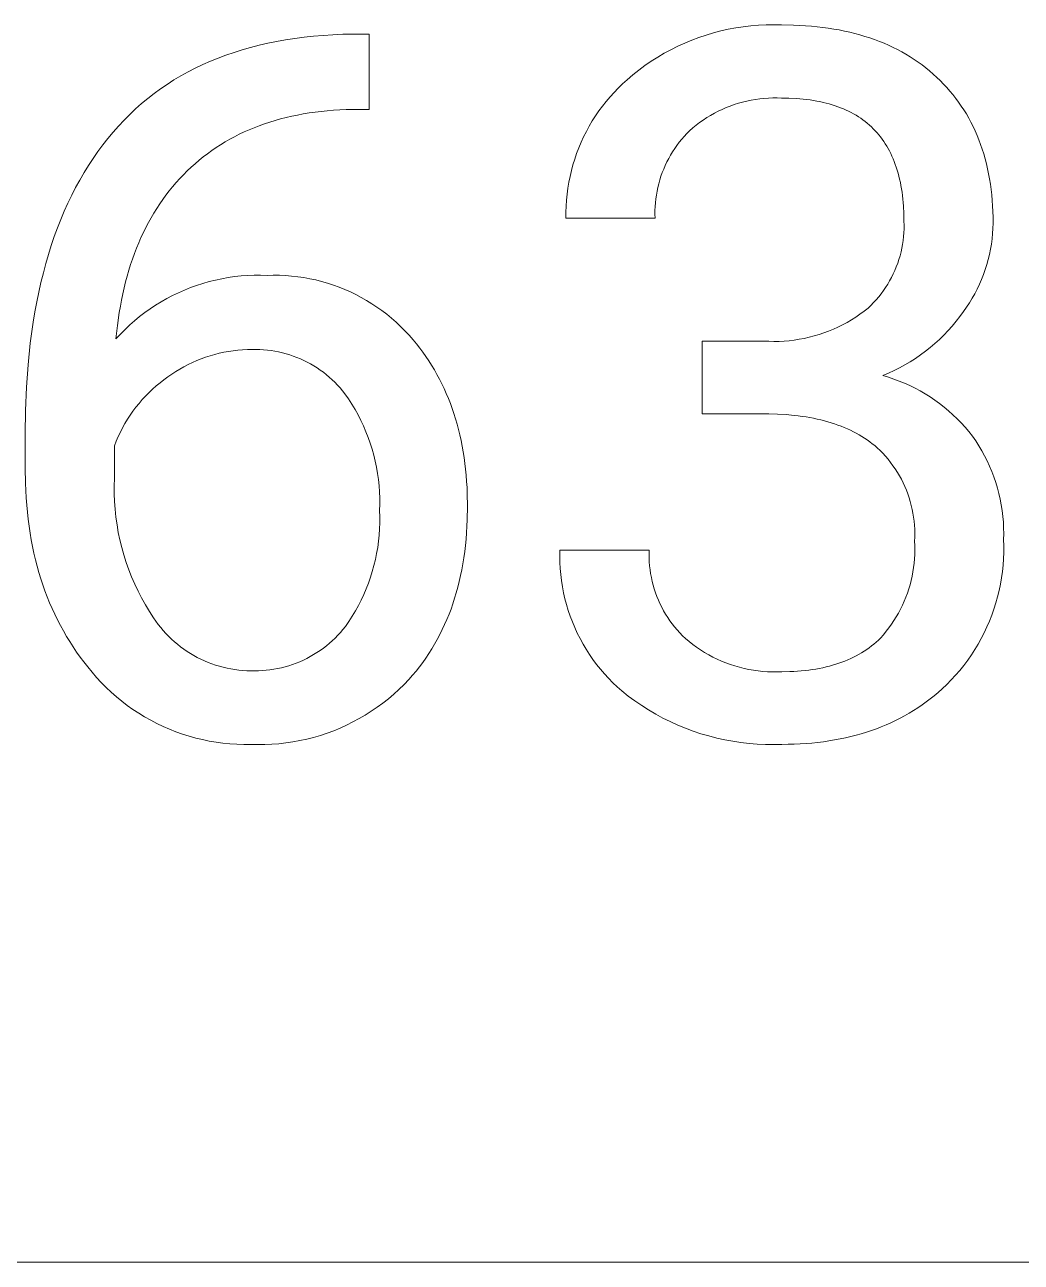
# Model space of a CAD drawing. Header units: millimetres. Extents: x -1576 to 3664, y -445 to 3215.
# Drawn here: x 2668.7 to 2739.4, y -152.5 to -64.8 of the extents above; entities that cross this region are included whole.
import ezdxf

# ---------------------------------------------------------------- set-up
doc = ezdxf.new("R2010")
doc.units = ezdxf.units.MM
doc.header["$MEASUREMENT"] = 0
doc.layers.add('Domyślny', color=7, linetype='Continuous', true_color=0x000000)

msp = doc.modelspace()

# ---------------------------------------------------------------- linework, layer by layer
at = {"layer": 'Domyślny', "color": 18, "lineweight": 15, "true_color": 0x000000}
for p, q in [((2719.681, -64.942), (2720.218, -64.879)), ((2720.218, -64.879), (2720.757, -64.834)), ((2720.757, -64.834), (2721.297, -64.809)), ((2721.297, -64.809), (2721.838, -64.801)), ((2721.838, -64.801), (2722.378, -64.813)), ((2722.378, -64.813), (2723.246, -64.827)), ((2723.246, -64.827), (2723.671, -64.845)), ((2723.671, -64.845), (2724.09, -64.87)), ((2724.09, -64.87), (2724.503, -64.903)), ((2687.239, -65.869), (2687.888, -65.769)), ((2687.888, -65.769), (2688.548, -65.684)), ((2688.548, -65.684), (2689.219, -65.612)), ((2689.219, -65.612), (2689.902, -65.554)), ((2689.902, -65.554), (2690.595, -65.509)), ((2690.595, -65.509), (2691.3, -65.479)), ((2691.3, -65.479), (2692.016, -65.462)), ((2692.016, -65.462), (2693.15, -65.462)), ((2693.15, -65.462), (2693.15, -70.801)), ((2716.027, -65.895), (2716.534, -65.706)), ((2716.534, -65.706), (2717.046, -65.533)), ((2717.046, -65.533), (2717.564, -65.379)), ((2717.564, -65.379), (2718.088, -65.242)), ((2718.088, -65.242), (2718.615, -65.124)), ((2718.615, -65.124), (2719.147, -65.024)), ((2719.147, -65.024), (2719.681, -64.942)), ((2724.503, -64.903), (2724.91, -64.942)), ((2724.91, -64.942), (2725.311, -64.989)), ((2725.311, -64.989), (2725.706, -65.043)), ((2725.706, -65.043), (2726.095, -65.104)), ((2726.095, -65.104), (2726.478, -65.172)), ((2726.478, -65.172), (2726.855, -65.248)), ((2726.855, -65.248), (2727.225, -65.331)), ((2727.225, -65.331), (2727.59, -65.421)), ((2727.59, -65.421), (2727.949, -65.519)), ((2727.949, -65.519), (2728.302, -65.623)), ((2728.302, -65.623), (2728.649, -65.736)), ((2728.649, -65.736), (2728.99, -65.855)), ((2683.579, -66.757), (2684.161, -66.575)), ((2684.161, -66.575), (2684.755, -66.406)), ((2684.755, -66.406), (2685.359, -66.251)), ((2685.359, -66.251), (2685.974, -66.11)), ((2685.974, -66.11), (2686.601, -65.983)), ((2686.601, -65.983), (2687.239, -65.869)), ((2714.077, -66.827), (2714.552, -66.569)), ((2714.552, -66.569), (2715.036, -66.327)), ((2715.036, -66.327), (2715.528, -66.103)), ((2715.528, -66.103), (2716.027, -65.895)), ((2728.99, -65.855), (2729.325, -65.982)), ((2729.325, -65.982), (2729.654, -66.116)), ((2729.654, -66.116), (2729.977, -66.257)), ((2729.977, -66.257), (2730.294, -66.406)), ((2730.294, -66.406), (2730.605, -66.562)), ((2730.605, -66.562), (2730.91, -66.725)), ((2681.362, -67.626), (2681.9, -67.388)), ((2681.9, -67.388), (2682.448, -67.164)), ((2682.448, -67.164), (2683.008, -66.954)), ((2683.008, -66.954), (2683.579, -66.757)), ((2712.709, -67.697), (2713.155, -67.391)), ((2713.155, -67.391), (2713.611, -67.101)), ((2713.611, -67.101), (2714.077, -66.827)), ((2730.91, -66.725), (2731.209, -66.896)), ((2731.209, -66.896), (2731.503, -67.074)), ((2731.503, -67.074), (2731.79, -67.26)), ((2731.79, -67.26), (2732.071, -67.453)), ((2732.071, -67.453), (2732.347, -67.653)), ((2679.817, -68.423), (2680.321, -68.143)), ((2680.321, -68.143), (2680.836, -67.878)), ((2680.836, -67.878), (2681.362, -67.626)), ((2711.438, -68.704), (2711.85, -68.354)), ((2711.85, -68.354), (2712.274, -68.018)), ((2712.274, -68.018), (2712.709, -67.697)), ((2732.347, -67.653), (2732.616, -67.861)), ((2732.616, -67.861), (2732.879, -68.077)), ((2732.879, -68.077), (2733.137, -68.299)), ((2733.137, -68.299), (2733.389, -68.53)), ((2678.371, -69.345), (2678.842, -69.024)), ((2678.842, -69.024), (2679.324, -68.716)), ((2679.324, -68.716), (2679.817, -68.423)), ((2710.816, -69.285), (2711.122, -68.989)), ((2711.122, -68.989), (2711.438, -68.704)), ((2733.389, -68.53), (2733.633, -68.763)), ((2733.633, -68.763), (2733.871, -69.002)), ((2733.871, -69.002), (2734.1, -69.248)), ((2734.1, -69.248), (2734.322, -69.499)), ((2677.026, -70.392), (2677.463, -70.029)), ((2677.463, -70.029), (2677.912, -69.68)), ((2677.912, -69.68), (2678.371, -69.345)), ((2709.96, -70.232), (2710.234, -69.907)), ((2710.234, -69.907), (2710.52, -69.591)), ((2710.52, -69.591), (2710.816, -69.285)), ((2720.23, -70.143), (2719.929, -70.206)), ((2720.534, -70.09), (2720.23, -70.143)), ((2720.84, -70.048), (2720.534, -70.09)), ((2721.146, -70.017), (2720.84, -70.048)), ((2721.454, -69.995), (2721.146, -70.017)), ((2721.762, -69.985), (2721.454, -69.995)), ((2722.07, -69.985), (2721.762, -69.985)), ((2722.378, -69.995), (2722.07, -69.985)), ((2722.913, -70.004), (2722.378, -69.995)), ((2723.431, -70.029), (2722.913, -70.004)), ((2723.683, -70.048), (2723.431, -70.029)), ((2723.931, -70.072), (2723.683, -70.048)), ((2724.175, -70.099), (2723.931, -70.072)), ((2724.415, -70.131), (2724.175, -70.099)), ((2724.651, -70.167), (2724.415, -70.131)), ((2734.322, -69.499), (2734.536, -69.756)), ((2734.536, -69.756), (2734.742, -70.018)), ((2734.742, -70.018), (2734.941, -70.287)), ((2676.185, -71.159), (2676.6, -70.768)), ((2676.6, -70.768), (2677.026, -70.392)), ((2689.328, -70.994), (2688.906, -71.054)), ((2689.755, -70.942), (2689.328, -70.994)), ((2690.189, -70.898), (2689.755, -70.942)), ((2690.628, -70.862), (2690.189, -70.898)), ((2691.073, -70.834), (2690.628, -70.862)), ((2691.524, -70.814), (2691.073, -70.834)), ((2691.981, -70.801), (2691.524, -70.814)), ((2693.15, -70.801), (2691.981, -70.801)), ((2709.203, -71.26), (2709.444, -70.909)), ((2709.444, -70.909), (2709.696, -70.566)), ((2709.696, -70.566), (2709.96, -70.232)), ((2717.9, -70.929), (2717.627, -71.071)), ((2718.179, -70.796), (2717.9, -70.929)), ((2718.461, -70.673), (2718.179, -70.796)), ((2718.748, -70.56), (2718.461, -70.673)), ((2719.038, -70.456), (2718.748, -70.56)), ((2719.332, -70.362), (2719.038, -70.456)), ((2719.629, -70.279), (2719.332, -70.362)), ((2719.929, -70.206), (2719.629, -70.279)), ((2724.882, -70.208), (2724.651, -70.167)), ((2725.109, -70.252), (2724.882, -70.208)), ((2725.331, -70.301), (2725.109, -70.252)), ((2725.55, -70.354), (2725.331, -70.301)), ((2725.764, -70.411), (2725.55, -70.354)), ((2725.974, -70.473), (2725.764, -70.411)), ((2726.18, -70.539), (2725.974, -70.473)), ((2726.382, -70.609), (2726.18, -70.539)), ((2726.579, -70.683), (2726.382, -70.609)), ((2726.772, -70.762), (2726.579, -70.683)), ((2726.961, -70.845), (2726.772, -70.762)), ((2727.145, -70.932), (2726.961, -70.845)), ((2727.326, -71.023), (2727.145, -70.932)), ((2727.502, -71.119), (2727.326, -71.023)), ((2734.941, -70.287), (2735.132, -70.561)), ((2735.132, -70.561), (2735.315, -70.841)), ((2735.315, -70.841), (2735.491, -71.126)), ((2675.389, -71.982), (2675.781, -71.564)), ((2675.781, -71.564), (2676.185, -71.159)), ((2685.741, -71.823), (2685.372, -71.955)), ((2686.117, -71.699), (2685.741, -71.823)), ((2686.498, -71.583), (2686.117, -71.699)), ((2686.884, -71.475), (2686.498, -71.583)), ((2687.277, -71.375), (2686.884, -71.475)), ((2687.676, -71.282), (2687.277, -71.375)), ((2688.08, -71.198), (2687.676, -71.282)), ((2688.49, -71.122), (2688.08, -71.198)), ((2688.906, -71.054), (2688.49, -71.122)), ((2708.758, -71.986), (2708.975, -71.619)), ((2708.975, -71.619), (2709.203, -71.26)), ((2716.586, -71.731), (2716.341, -71.918)), ((2716.838, -71.553), (2716.586, -71.731)), ((2717.095, -71.383), (2716.838, -71.553)), ((2717.358, -71.223), (2717.095, -71.383)), ((2717.627, -71.071), (2717.358, -71.223)), ((2727.674, -71.219), (2727.502, -71.119)), ((2727.841, -71.323), (2727.674, -71.219)), ((2728.005, -71.432), (2727.841, -71.323)), ((2728.164, -71.544), (2728.005, -71.432)), ((2728.319, -71.661), (2728.164, -71.544)), ((2728.469, -71.783), (2728.319, -71.661)), ((2728.616, -71.908), (2728.469, -71.783)), ((2728.758, -72.038), (2728.616, -71.908)), ((2735.491, -71.126), (2735.658, -71.418)), ((2735.658, -71.418), (2735.818, -71.715)), ((2735.818, -71.715), (2735.971, -72.018)), ((2674.637, -72.86), (2675.007, -72.414)), ((2675.007, -72.414), (2675.389, -71.982)), ((2683.613, -72.736), (2683.278, -72.917)), ((2683.953, -72.564), (2683.613, -72.736)), ((2684.299, -72.4), (2683.953, -72.564)), ((2684.651, -72.244), (2684.299, -72.4)), ((2685.009, -72.095), (2684.651, -72.244)), ((2685.372, -71.955), (2685.009, -72.095)), ((2708.185, -73.126), (2708.363, -72.74)), ((2708.363, -72.74), (2708.554, -72.359)), ((2708.554, -72.359), (2708.758, -71.986)), ((2715.491, -72.712), (2715.311, -72.92)), ((2715.677, -72.511), (2715.491, -72.712)), ((2715.87, -72.316), (2715.677, -72.511)), ((2716.102, -72.113), (2715.87, -72.316)), ((2716.341, -71.918), (2716.102, -72.113)), ((2728.896, -72.172), (2728.758, -72.038)), ((2729.029, -72.31), (2728.896, -72.172)), ((2729.159, -72.453), (2729.029, -72.31)), ((2729.284, -72.6), (2729.159, -72.453)), ((2729.405, -72.751), (2729.284, -72.6)), ((2729.521, -72.906), (2729.405, -72.751)), ((2735.971, -72.018), (2736.115, -72.327)), ((2736.115, -72.327), (2736.252, -72.641)), ((2736.252, -72.641), (2736.381, -72.962)), ((2673.927, -73.792), (2674.276, -73.32)), ((2674.276, -73.32), (2674.637, -72.86)), ((2682.31, -73.506), (2681.999, -73.719)), ((2682.627, -73.302), (2682.31, -73.506)), ((2682.95, -73.105), (2682.627, -73.302)), ((2683.278, -72.917), (2682.95, -73.105)), ((2707.867, -73.916), (2708.019, -73.519)), ((2708.019, -73.519), (2708.185, -73.126)), ((2714.816, -73.577), (2714.666, -73.807)), ((2714.974, -73.353), (2714.816, -73.577)), ((2715.139, -73.133), (2714.974, -73.353)), ((2715.311, -72.92), (2715.139, -73.133)), ((2729.634, -73.066), (2729.521, -72.906)), ((2729.742, -73.23), (2729.634, -73.066)), ((2729.846, -73.398), (2729.742, -73.23)), ((2729.946, -73.571), (2729.846, -73.398)), ((2730.041, -73.747), (2729.946, -73.571)), ((2736.381, -72.962), (2736.502, -73.287)), ((2736.502, -73.287), (2736.616, -73.619)), ((2736.616, -73.619), (2736.722, -73.957)), ((2673.263, -74.773), (2673.589, -74.276)), ((2673.589, -74.276), (2673.927, -73.792)), ((2681.101, -74.405), (2680.813, -74.65)), ((2681.395, -74.168), (2681.101, -74.405)), ((2681.694, -73.939), (2681.395, -74.168)), ((2681.999, -73.719), (2681.694, -73.939)), ((2707.604, -74.726), (2707.729, -74.319)), ((2707.729, -74.319), (2707.867, -73.916)), ((2714.264, -74.525), (2714.146, -74.773)), ((2714.39, -74.281), (2714.264, -74.525)), ((2714.524, -74.042), (2714.39, -74.281)), ((2714.666, -73.807), (2714.524, -74.042)), ((2730.132, -73.928), (2730.041, -73.747)), ((2730.219, -74.114), (2730.132, -73.928)), ((2730.302, -74.303), (2730.219, -74.114)), ((2730.381, -74.497), (2730.302, -74.303)), ((2730.455, -74.695), (2730.381, -74.497)), ((2736.722, -73.957), (2736.819, -74.3)), ((2736.819, -74.3), (2736.91, -74.648)), ((2672.644, -75.806), (2672.948, -75.283)), ((2672.948, -75.283), (2673.263, -74.773)), ((2680.255, -75.164), (2679.987, -75.432)), ((2680.531, -74.903), (2680.255, -75.164)), ((2680.813, -74.65), (2680.531, -74.903)), ((2707.395, -75.551), (2707.493, -75.137)), ((2707.493, -75.137), (2707.604, -74.726)), ((2713.937, -75.28), (2713.845, -75.538)), ((2714.037, -75.025), (2713.937, -75.28)), ((2714.146, -74.773), (2714.037, -75.025)), ((2730.525, -74.898), (2730.455, -74.695)), ((2730.591, -75.105), (2730.525, -74.898)), ((2730.652, -75.316), (2730.591, -75.105)), ((2730.709, -75.531), (2730.652, -75.316)), ((2736.91, -74.648), (2736.992, -75.003)), ((2736.992, -75.003), (2737.066, -75.363)), ((2737.066, -75.363), (2737.133, -75.729)), ((2672.352, -76.34), (2672.644, -75.806)), ((2679.226, -76.277), (2678.987, -76.572)), ((2679.473, -75.989), (2679.226, -76.277)), ((2679.726, -75.707), (2679.473, -75.989)), ((2679.987, -75.432), (2679.726, -75.707)), ((2707.243, -76.388), (2707.312, -75.968)), ((2707.312, -75.968), (2707.395, -75.551)), ((2713.687, -76.064), (2713.622, -76.33)), ((2713.761, -75.8), (2713.687, -76.064)), ((2713.845, -75.538), (2713.761, -75.8)), ((2730.762, -75.75), (2730.709, -75.531)), ((2730.811, -75.974), (2730.762, -75.75)), ((2730.856, -76.202), (2730.811, -75.974)), ((2730.896, -76.435), (2730.856, -76.202)), ((2737.133, -75.729), (2737.192, -76.1)), ((2737.192, -76.1), (2737.243, -76.478)), ((2671.803, -77.448), (2672.072, -76.888)), ((2672.072, -76.888), (2672.352, -76.34)), ((2678.755, -76.873), (2678.53, -77.182)), ((2678.987, -76.572), (2678.755, -76.873)), ((2707.147, -77.234), (2707.188, -76.811)), ((2707.188, -76.811), (2707.243, -76.388)), ((2713.48, -77.141), (2713.451, -77.414)), ((2713.518, -76.869), (2713.48, -77.141)), ((2713.565, -76.599), (2713.518, -76.869)), ((2713.622, -76.33), (2713.565, -76.599)), ((2730.932, -76.672), (2730.896, -76.435)), ((2730.964, -76.913), (2730.932, -76.672)), ((2730.992, -77.158), (2730.964, -76.913)), ((2731.015, -77.407), (2730.992, -77.158)), ((2737.243, -76.478), (2737.286, -76.86)), ((2737.286, -76.86), (2737.322, -77.249)), ((2671.299, -78.606), (2671.545, -78.021)), ((2671.545, -78.021), (2671.803, -77.448)), ((2678.101, -77.818), (2677.897, -78.146)), ((2678.312, -77.497), (2678.101, -77.818)), ((2678.53, -77.182), (2678.312, -77.497)), ((2707.109, -78.085), (2707.121, -77.659)), ((2707.121, -77.659), (2707.147, -77.234)), ((2713.42, -77.962), (2713.419, -78.236)), ((2713.431, -77.687), (2713.42, -77.962)), ((2713.451, -77.414), (2713.431, -77.687)), ((2731.034, -77.661), (2731.015, -77.407)), ((2731.059, -78.182), (2731.034, -77.661)), ((2737.322, -77.249), (2737.349, -77.643)), ((2737.349, -77.643), (2737.369, -78.043)), ((2737.369, -78.043), (2737.38, -78.448)), ((2671.064, -79.204), (2671.299, -78.606)), ((2677.511, -78.823), (2677.329, -79.171)), ((2677.7, -78.481), (2677.511, -78.823)), ((2677.897, -78.146), (2677.7, -78.481)), ((2707.111, -78.51), (2707.109, -78.085)), ((2713.427, -78.51), (2707.111, -78.51)), ((2713.419, -78.236), (2713.427, -78.51)), ((2731.068, -78.72), (2731.059, -78.182)), ((2731.075, -78.995), (2731.068, -78.72)), ((2737.384, -78.859), (2737.374, -79.232)), ((2737.38, -78.448), (2737.384, -78.859)), ((2670.841, -79.815), (2671.064, -79.204)), ((2677.153, -79.526), (2676.985, -79.888)), ((2677.329, -79.171), (2677.153, -79.526)), ((2731.039, -79.819), (2731.061, -79.545)), ((2731.061, -79.545), (2731.073, -79.27)), ((2731.073, -79.27), (2731.075, -78.995)), ((2737.35, -79.604), (2737.314, -79.975)), ((2737.374, -79.232), (2737.35, -79.604)), ((2670.428, -81.074), (2670.629, -80.438)), ((2670.629, -80.438), (2670.841, -79.815)), ((2676.67, -80.632), (2676.524, -81.013)), ((2676.824, -80.256), (2676.67, -80.632)), ((2676.985, -79.888), (2676.824, -80.256)), ((2730.858, -80.904), (2730.917, -80.636)), ((2730.917, -80.636), (2730.967, -80.365)), ((2730.967, -80.365), (2731.008, -80.093)), ((2731.008, -80.093), (2731.039, -79.819)), ((2737.264, -80.345), (2737.202, -80.713)), ((2737.314, -79.975), (2737.264, -80.345)), ((2670.24, -81.722), (2670.428, -81.074)), ((2676.384, -81.402), (2676.251, -81.797)), ((2676.524, -81.013), (2676.384, -81.402)), ((2730.623, -81.696), (2730.711, -81.435)), ((2730.711, -81.435), (2730.789, -81.171)), ((2730.789, -81.171), (2730.858, -80.904)), ((2737.04, -81.441), (2736.941, -81.8)), ((2737.128, -81.078), (2737.04, -81.441)), ((2737.202, -80.713), (2737.128, -81.078)), ((2669.896, -83.057), (2670.062, -82.383)), ((2670.062, -82.383), (2670.24, -81.722)), ((2676.126, -82.199), (2676.007, -82.608)), ((2676.251, -81.797), (2676.126, -82.199)), ((2730.308, -82.458), (2730.422, -82.208)), ((2730.422, -82.208), (2730.527, -81.954)), ((2730.527, -81.954), (2730.623, -81.696)), ((2736.829, -82.156), (2736.704, -82.507)), ((2736.941, -81.8), (2736.829, -82.156)), ((2669.741, -83.743), (2669.896, -83.057)), ((2675.896, -83.023), (2675.792, -83.445)), ((2676.007, -82.608), (2675.896, -83.023)), ((2680.49, -83.431), (2680.924, -83.274)), ((2680.924, -83.274), (2681.364, -83.132)), ((2681.364, -83.132), (2681.808, -83.005)), ((2681.808, -83.005), (2682.256, -82.893)), ((2682.256, -82.893), (2682.708, -82.797)), ((2682.708, -82.797), (2683.163, -82.716)), ((2683.163, -82.716), (2683.62, -82.651)), ((2683.62, -82.651), (2684.08, -82.602)), ((2684.08, -82.602), (2684.541, -82.568)), ((2684.541, -82.568), (2685.002, -82.55)), ((2685.002, -82.55), (2685.464, -82.548)), ((2685.464, -82.548), (2685.926, -82.562)), ((2685.926, -82.562), (2686.36, -82.552)), ((2686.36, -82.552), (2686.794, -82.556)), ((2686.794, -82.556), (2687.227, -82.576)), ((2687.227, -82.576), (2687.659, -82.61)), ((2687.659, -82.61), (2688.091, -82.658)), ((2688.091, -82.658), (2688.52, -82.721)), ((2688.52, -82.721), (2688.947, -82.799)), ((2688.947, -82.799), (2689.371, -82.89)), ((2689.371, -82.89), (2689.791, -82.997)), ((2689.791, -82.997), (2690.208, -83.117)), ((2690.208, -83.117), (2690.621, -83.251)), ((2690.621, -83.251), (2691.028, -83.399)), ((2729.767, -83.416), (2729.915, -83.184)), ((2729.915, -83.184), (2730.054, -82.947)), ((2730.054, -82.947), (2730.185, -82.705)), ((2730.185, -82.705), (2730.308, -82.458)), ((2736.42, -83.196), (2736.26, -83.533)), ((2736.568, -82.854), (2736.42, -83.196)), ((2736.704, -82.507), (2736.568, -82.854)), ((2669.598, -84.442), (2669.741, -83.743)), ((2675.695, -83.874), (2675.605, -84.309)), ((2675.792, -83.445), (2675.695, -83.874)), ((2678.813, -84.204), (2679.222, -83.989)), ((2679.222, -83.989), (2679.638, -83.789)), ((2679.638, -83.789), (2680.061, -83.602)), ((2680.061, -83.602), (2680.49, -83.431)), ((2691.028, -83.399), (2691.431, -83.561)), ((2691.431, -83.561), (2691.828, -83.736)), ((2691.828, -83.736), (2692.218, -83.925)), ((2692.218, -83.925), (2692.603, -84.127)), ((2692.603, -84.127), (2692.98, -84.341)), ((2729.098, -84.29), (2729.277, -84.08)), ((2729.277, -84.08), (2729.448, -83.865)), ((2729.448, -83.865), (2729.611, -83.643)), ((2729.611, -83.643), (2729.767, -83.416)), ((2735.905, -84.189), (2735.711, -84.508)), ((2736.088, -83.864), (2735.905, -84.189)), ((2736.26, -83.533), (2736.088, -83.864)), ((2669.467, -85.154), (2669.598, -84.442)), ((2675.522, -84.751), (2675.446, -85.2)), ((2675.605, -84.309), (2675.522, -84.751)), ((2677.257, -85.198), (2677.633, -84.93)), ((2677.633, -84.93), (2678.018, -84.674)), ((2678.018, -84.674), (2678.411, -84.432)), ((2678.411, -84.432), (2678.813, -84.204)), ((2692.98, -84.341), (2693.349, -84.569)), ((2693.349, -84.569), (2693.711, -84.808)), ((2693.711, -84.808), (2694.064, -85.06)), ((2694.064, -85.06), (2694.409, -85.323)), ((2728.237, -85.102), (2728.52, -84.879)), ((2728.52, -84.879), (2728.72, -84.689)), ((2728.72, -84.689), (2728.912, -84.493)), ((2728.912, -84.493), (2729.098, -84.29)), ((2735.506, -84.819), (2735.291, -85.123)), ((2735.711, -84.508), (2735.506, -84.819)), ((2669.14, -87.364), (2669.346, -85.878)), ((2669.346, -85.878), (2669.467, -85.154)), ((2675.446, -85.2), (2675.315, -86.119)), ((2676.187, -86.079), (2676.533, -85.773)), ((2676.533, -85.773), (2676.89, -85.479)), ((2676.89, -85.479), (2677.257, -85.198)), ((2694.409, -85.323), (2694.745, -85.598)), ((2694.745, -85.598), (2695.071, -85.884)), ((2695.071, -85.884), (2695.387, -86.181)), ((2726.713, -86.066), (2727.031, -85.894)), ((2727.031, -85.894), (2727.343, -85.712)), ((2727.343, -85.712), (2727.648, -85.519)), ((2727.648, -85.519), (2727.946, -85.316)), ((2727.946, -85.316), (2728.237, -85.102)), ((2734.767, -85.819), (2734.487, -86.154)), ((2735.035, -85.476), (2734.767, -85.819)), ((2735.291, -85.123), (2735.035, -85.476)), ((2675.315, -86.119), (2675.212, -87.064)), ((2675.212, -87.064), (2675.526, -86.724)), ((2675.526, -86.724), (2675.851, -86.396)), ((2675.851, -86.396), (2676.187, -86.079)), ((2695.387, -86.181), (2695.693, -86.488)), ((2695.693, -86.488), (2695.989, -86.806)), ((2695.989, -86.806), (2696.273, -87.133)), ((2724.702, -86.857), (2725.048, -86.754)), ((2725.048, -86.754), (2725.39, -86.64)), ((2725.39, -86.64), (2725.728, -86.513)), ((2725.728, -86.513), (2726.062, -86.375)), ((2726.062, -86.375), (2726.39, -86.226)), ((2726.39, -86.226), (2726.713, -86.066)), ((2733.895, -86.793), (2733.583, -87.097)), ((2734.197, -86.478), (2733.895, -86.793)), ((2734.487, -86.154), (2734.197, -86.478)), ((2668.98, -88.901), (2669.14, -87.364)), ((2696.273, -87.133), (2696.511, -87.421)), ((2696.511, -87.421), (2696.742, -87.713)), ((2716.76, -87.235), (2721.489, -87.235)), ((2716.76, -92.382), (2716.76, -87.235)), ((2721.489, -87.235), (2721.849, -87.242)), ((2721.849, -87.242), (2722.21, -87.237)), ((2722.21, -87.237), (2722.571, -87.22)), ((2722.571, -87.22), (2722.93, -87.19)), ((2722.93, -87.19), (2723.289, -87.148)), ((2723.289, -87.148), (2723.646, -87.093)), ((2723.646, -87.093), (2724, -87.027)), ((2724, -87.027), (2724.353, -86.948)), ((2724.353, -86.948), (2724.702, -86.857)), ((2732.929, -87.672), (2732.588, -87.943)), ((2733.261, -87.39), (2732.929, -87.672)), ((2733.583, -87.097), (2733.261, -87.39)), ((2681.25, -88.477), (2680.938, -88.601)), ((2681.565, -88.363), (2681.25, -88.477)), ((2681.885, -88.259), (2681.565, -88.363)), ((2682.207, -88.166), (2681.885, -88.259)), ((2682.533, -88.084), (2682.207, -88.166)), ((2682.861, -88.012), (2682.533, -88.084)), ((2683.191, -87.952), (2682.861, -88.012)), ((2683.523, -87.902), (2683.191, -87.952)), ((2683.856, -87.864), (2683.523, -87.902)), ((2684.191, -87.836), (2683.856, -87.864)), ((2684.526, -87.819), (2684.191, -87.836)), ((2684.862, -87.814), (2684.526, -87.819)), ((2685.132, -87.811), (2684.862, -87.814)), ((2685.402, -87.817), (2685.132, -87.811)), ((2685.672, -87.832), (2685.402, -87.817)), ((2685.941, -87.856), (2685.672, -87.832)), ((2686.21, -87.89), (2685.941, -87.856)), ((2686.477, -87.932), (2686.21, -87.89)), ((2686.742, -87.983), (2686.477, -87.932)), ((2687.006, -88.044), (2686.742, -87.983)), ((2687.267, -88.113), (2687.006, -88.044)), ((2687.526, -88.191), (2687.267, -88.113)), ((2687.782, -88.278), (2687.526, -88.191)), ((2688.035, -88.373), (2687.782, -88.278)), ((2688.284, -88.477), (2688.035, -88.373)), ((2688.53, -88.59), (2688.284, -88.477)), ((2696.742, -87.713), (2696.965, -88.011)), ((2696.965, -88.011), (2697.18, -88.314)), ((2697.18, -88.314), (2697.388, -88.622)), ((2731.878, -88.448), (2731.511, -88.683)), ((2732.237, -88.202), (2731.878, -88.448)), ((2732.588, -87.943), (2732.237, -88.202)), ((2668.865, -90.489), (2668.98, -88.901)), ((2679.45, -89.375), (2679.169, -89.558)), ((2679.737, -89.2), (2679.45, -89.375)), ((2680.03, -89.036), (2679.737, -89.2)), ((2680.328, -88.881), (2680.03, -89.036)), ((2680.63, -88.736), (2680.328, -88.881)), ((2680.938, -88.601), (2680.63, -88.736)), ((2688.772, -88.71), (2688.53, -88.59)), ((2689.01, -88.839), (2688.772, -88.71)), ((2689.243, -88.976), (2689.01, -88.839)), ((2689.472, -89.12), (2689.243, -88.976)), ((2689.695, -89.272), (2689.472, -89.12)), ((2689.913, -89.432), (2689.695, -89.272)), ((2690.126, -89.599), (2689.913, -89.432)), ((2697.388, -88.622), (2697.588, -88.935)), ((2697.588, -88.935), (2697.78, -89.254)), ((2697.78, -89.254), (2697.965, -89.578)), ((2730.365, -89.309), (2729.969, -89.491)), ((2730.754, -89.113), (2730.365, -89.309)), ((2731.136, -88.904), (2730.754, -89.113)), ((2731.511, -88.683), (2731.136, -88.904)), ((2678.335, -90.168), (2678.067, -90.391)), ((2678.611, -89.955), (2678.335, -90.168)), ((2678.894, -89.751), (2678.611, -89.955)), ((2679.169, -89.558), (2678.894, -89.751)), ((2690.333, -89.773), (2690.126, -89.599)), ((2690.534, -89.954), (2690.333, -89.773)), ((2690.728, -90.142), (2690.534, -89.954)), ((2690.916, -90.336), (2690.728, -90.142)), ((2697.965, -89.578), (2698.142, -89.907)), ((2698.142, -89.907), (2698.312, -90.241)), ((2698.312, -90.241), (2698.474, -90.581)), ((2729.969, -89.491), (2729.567, -89.66)), ((2729.567, -89.66), (2729.961, -89.777)), ((2729.961, -89.777), (2730.35, -89.907)), ((2730.35, -89.907), (2730.735, -90.05)), ((2730.735, -90.05), (2731.115, -90.206)), ((2731.115, -90.206), (2731.489, -90.375)), ((2668.797, -92.127), (2668.865, -90.489)), ((2677.309, -91.111), (2677.073, -91.367)), ((2677.553, -90.862), (2677.309, -91.111)), ((2677.806, -90.622), (2677.553, -90.862)), ((2678.067, -90.391), (2677.806, -90.622)), ((2691.098, -90.536), (2690.916, -90.336)), ((2691.272, -90.743), (2691.098, -90.536)), ((2691.44, -90.955), (2691.272, -90.743)), ((2691.691, -91.316), (2691.44, -90.955)), ((2698.474, -90.581), (2698.628, -90.925)), ((2698.628, -90.925), (2698.775, -91.276)), ((2731.489, -90.375), (2731.857, -90.557)), ((2731.857, -90.557), (2732.219, -90.751)), ((2732.219, -90.751), (2732.574, -90.957)), ((2732.574, -90.957), (2732.921, -91.176)), ((2732.921, -91.176), (2733.262, -91.406)), ((2676.627, -91.904), (2676.418, -92.183)), ((2676.845, -91.632), (2676.627, -91.904)), ((2677.073, -91.367), (2676.845, -91.632)), ((2691.93, -91.685), (2691.691, -91.316)), ((2692.156, -92.062), (2691.93, -91.685)), ((2692.37, -92.446), (2692.156, -92.062)), ((2698.775, -91.276), (2698.914, -91.631)), ((2698.914, -91.631), (2699.046, -91.991)), ((2699.046, -91.991), (2699.17, -92.357)), ((2733.262, -91.406), (2733.594, -91.647)), ((2733.594, -91.647), (2733.918, -91.899)), ((2733.918, -91.899), (2734.232, -92.163)), ((2668.774, -93.816), (2668.797, -92.127)), ((2676.029, -92.762), (2675.849, -93.061)), ((2676.219, -92.469), (2676.029, -92.762)), ((2676.418, -92.183), (2676.219, -92.469)), ((2692.57, -92.837), (2692.37, -92.446)), ((2692.758, -93.235), (2692.57, -92.837)), ((2699.17, -92.357), (2699.286, -92.728)), ((2699.286, -92.728), (2699.395, -93.105)), ((2721.489, -92.382), (2716.76, -92.382)), ((2722.107, -92.398), (2721.489, -92.382)), ((2722.707, -92.431), (2722.107, -92.398)), ((2723.289, -92.483), (2722.707, -92.431)), ((2723.572, -92.515), (2723.289, -92.483)), ((2723.851, -92.552), (2723.572, -92.515)), ((2724.126, -92.593), (2723.851, -92.552)), ((2724.395, -92.639), (2724.126, -92.593)), ((2724.66, -92.69), (2724.395, -92.639)), ((2724.921, -92.744), (2724.66, -92.69)), ((2725.176, -92.804), (2724.921, -92.744)), ((2725.428, -92.867), (2725.176, -92.804)), ((2725.674, -92.935), (2725.428, -92.867)), ((2725.916, -93.008), (2725.674, -92.935)), ((2734.232, -92.163), (2734.538, -92.436)), ((2734.538, -92.436), (2734.835, -92.721)), ((2734.835, -92.721), (2735.121, -93.015)), ((2668.774, -96.224), (2668.774, -93.816)), ((2675.521, -93.676), (2675.372, -93.991)), ((2675.68, -93.365), (2675.521, -93.676)), ((2675.849, -93.061), (2675.68, -93.365)), ((2692.931, -93.639), (2692.758, -93.235)), ((2693.092, -94.048), (2692.931, -93.639)), ((2699.395, -93.105), (2699.496, -93.486)), ((2699.496, -93.486), (2699.59, -93.873)), ((2726.154, -93.085), (2725.916, -93.008)), ((2726.386, -93.167), (2726.154, -93.085)), ((2726.614, -93.253), (2726.386, -93.167)), ((2726.838, -93.343), (2726.614, -93.253)), ((2727.057, -93.438), (2726.838, -93.343)), ((2727.271, -93.537), (2727.057, -93.438)), ((2727.481, -93.641), (2727.271, -93.537)), ((2727.687, -93.749), (2727.481, -93.641)), ((2727.887, -93.861), (2727.687, -93.749)), ((2735.121, -93.015), (2735.398, -93.318)), ((2735.398, -93.318), (2735.664, -93.631)), ((2735.664, -93.631), (2735.919, -93.952)), ((2675.235, -94.312), (2675.108, -94.636)), ((2675.108, -94.636), (2675.108, -96.94)), ((2675.372, -93.991), (2675.235, -94.312)), ((2693.238, -94.463), (2693.092, -94.048)), ((2693.37, -94.882), (2693.238, -94.463)), ((2699.59, -93.873), (2699.676, -94.265)), ((2699.676, -94.265), (2699.755, -94.663)), ((2699.755, -94.663), (2699.826, -95.066)), ((2728.084, -93.978), (2727.887, -93.861)), ((2728.275, -94.1), (2728.084, -93.978)), ((2728.463, -94.225), (2728.275, -94.1)), ((2728.645, -94.356), (2728.463, -94.225)), ((2728.823, -94.49), (2728.645, -94.356)), ((2728.997, -94.629), (2728.823, -94.49)), ((2729.166, -94.773), (2728.997, -94.629)), ((2735.919, -93.952), (2736.152, -94.29)), ((2736.152, -94.29), (2736.373, -94.636)), ((2736.373, -94.636), (2736.582, -94.989)), ((2693.489, -95.305), (2693.37, -94.882)), ((2693.593, -95.732), (2693.489, -95.305)), ((2699.826, -95.066), (2699.89, -95.474)), ((2699.89, -95.474), (2699.946, -95.887)), ((2729.371, -94.969), (2729.166, -94.773)), ((2729.569, -95.172), (2729.371, -94.969)), ((2729.761, -95.382), (2729.569, -95.172)), ((2729.945, -95.598), (2729.761, -95.382)), ((2736.582, -94.989), (2736.779, -95.349)), ((2736.779, -95.349), (2736.963, -95.715)), ((2668.791, -97.291), (2668.774, -96.224)), ((2693.682, -96.163), (2693.593, -95.732)), ((2693.757, -96.596), (2693.682, -96.163)), ((2699.946, -95.887), (2699.995, -96.306)), ((2699.995, -96.306), (2700.036, -96.73)), ((2730.121, -95.82), (2729.945, -95.598)), ((2730.29, -96.049), (2730.121, -95.82)), ((2730.451, -96.282), (2730.29, -96.049)), ((2730.604, -96.522), (2730.451, -96.282)), ((2736.963, -95.715), (2737.134, -96.088)), ((2737.134, -96.088), (2737.293, -96.466)), ((2737.293, -96.466), (2737.438, -96.85)), ((2668.843, -98.333), (2668.791, -97.291)), ((2675.108, -96.94), (2675.091, -97.49)), ((2693.818, -97.031), (2693.757, -96.596)), ((2693.864, -97.469), (2693.818, -97.031)), ((2700.036, -96.73), (2700.07, -97.159)), ((2700.07, -97.159), (2700.096, -97.593)), ((2730.748, -96.766), (2730.604, -96.522)), ((2730.884, -97.015), (2730.748, -96.766)), ((2731.012, -97.269), (2730.884, -97.015)), ((2731.131, -97.527), (2731.012, -97.269)), ((2737.438, -96.85), (2737.571, -97.238)), ((2737.571, -97.238), (2737.689, -97.631)), ((2675.091, -97.49), (2675.092, -98.04)), ((2675.092, -98.04), (2675.112, -98.59)), ((2693.895, -97.907), (2693.864, -97.469)), ((2693.912, -98.346), (2693.895, -97.907)), ((2700.096, -97.593), (2700.114, -98.033)), ((2700.114, -98.033), (2700.129, -98.929)), ((2731.241, -97.788), (2731.131, -97.527)), ((2731.342, -98.054), (2731.241, -97.788)), ((2731.433, -98.322), (2731.342, -98.054)), ((2737.689, -97.631), (2737.794, -98.027)), ((2737.794, -98.027), (2737.886, -98.427)), ((2668.882, -98.844), (2668.843, -98.333)), ((2668.93, -99.35), (2668.882, -98.844)), ((2675.112, -98.59), (2675.151, -99.139)), ((2693.9, -99.226), (2693.913, -98.786)), ((2693.913, -98.786), (2693.912, -98.346)), ((2700.129, -98.929), (2700.113, -99.875)), ((2731.516, -98.594), (2731.433, -98.322)), ((2731.589, -98.868), (2731.516, -98.594)), ((2731.653, -99.145), (2731.589, -98.868)), ((2737.886, -98.427), (2737.963, -98.83)), ((2737.963, -98.83), (2738.027, -99.235)), ((2668.987, -99.848), (2668.93, -99.35)), ((2669.052, -100.341), (2668.987, -99.848)), ((2675.151, -99.139), (2675.208, -99.686)), ((2675.208, -99.686), (2675.284, -100.231)), ((2693.914, -99.662), (2693.9, -99.226)), ((2693.913, -100.098), (2693.914, -99.662)), ((2700.113, -99.875), (2700.093, -100.34)), ((2731.707, -99.424), (2731.653, -99.145)), ((2731.752, -99.704), (2731.707, -99.424)), ((2731.787, -99.986), (2731.752, -99.704)), ((2738.027, -99.235), (2738.077, -99.642)), ((2738.077, -99.642), (2738.112, -100.051)), ((2669.125, -100.827), (2669.052, -100.341)), ((2669.208, -101.307), (2669.125, -100.827)), ((2675.284, -100.231), (2675.378, -100.773)), ((2675.378, -100.773), (2675.49, -101.311)), ((2693.867, -100.97), (2693.897, -100.535)), ((2693.897, -100.535), (2693.913, -100.098)), ((2700.065, -100.798), (2700.028, -101.25)), ((2700.093, -100.34), (2700.065, -100.798)), ((2731.813, -100.268), (2731.787, -99.986)), ((2731.829, -100.552), (2731.813, -100.268)), ((2731.835, -100.836), (2731.829, -100.552)), ((2731.831, -101.12), (2731.835, -100.836)), ((2738.112, -100.051), (2738.134, -100.461)), ((2738.134, -100.461), (2738.141, -100.871)), ((2669.299, -101.781), (2669.208, -101.307)), ((2675.49, -101.311), (2675.621, -101.846)), ((2693.763, -101.837), (2693.822, -101.404)), ((2693.822, -101.404), (2693.867, -100.97)), ((2699.984, -101.696), (2699.931, -102.136)), ((2700.028, -101.25), (2699.984, -101.696)), ((2731.818, -101.403), (2731.831, -101.12)), ((2731.833, -101.714), (2731.818, -101.403)), ((2731.838, -102.025), (2731.833, -101.714)), ((2738.141, -100.871), (2738.135, -101.281)), ((2738.135, -101.281), (2738.148, -101.736)), ((2669.399, -102.249), (2669.299, -101.781)), ((2669.507, -102.71), (2669.399, -102.249)), ((2675.621, -101.846), (2675.769, -102.376)), ((2675.769, -102.376), (2675.936, -102.9)), ((2693.601, -102.695), (2693.689, -102.267)), ((2693.689, -102.267), (2693.763, -101.837)), ((2699.871, -102.571), (2699.802, -102.999)), ((2699.931, -102.136), (2699.871, -102.571)), ((2706.667, -102.465), (2706.674, -102.031)), ((2706.675, -102.899), (2706.667, -102.465)), ((2706.674, -102.031), (2713.008, -102.031)), ((2713.008, -102.031), (2713.001, -102.311)), ((2713.001, -102.311), (2713.004, -102.59)), ((2713.004, -102.59), (2713.016, -102.869)), ((2731.815, -102.647), (2731.832, -102.336)), ((2731.832, -102.336), (2731.838, -102.025)), ((2738.147, -102.191), (2738.13, -102.645)), ((2738.148, -101.736), (2738.147, -102.191)), ((2669.624, -103.165), (2669.507, -102.71)), ((2669.75, -103.614), (2669.624, -103.165)), ((2675.936, -102.9), (2676.12, -103.419)), ((2676.12, -103.419), (2676.321, -103.931)), ((2693.382, -103.54), (2693.498, -103.119)), ((2693.498, -103.119), (2693.601, -102.695)), ((2699.725, -103.421), (2699.64, -103.837)), ((2699.802, -102.999), (2699.725, -103.421)), ((2706.697, -103.332), (2706.675, -102.899)), ((2706.735, -103.765), (2706.697, -103.332)), ((2713.016, -102.869), (2713.038, -103.147)), ((2713.038, -103.147), (2713.07, -103.425)), ((2713.07, -103.425), (2713.111, -103.701)), ((2731.704, -103.573), (2731.751, -103.266)), ((2731.751, -103.266), (2731.789, -102.957)), ((2731.789, -102.957), (2731.815, -102.647)), ((2738.098, -103.099), (2738.05, -103.551)), ((2738.13, -102.645), (2738.098, -103.099)), ((2669.884, -104.057), (2669.75, -103.614)), ((2670.027, -104.493), (2669.884, -104.057)), ((2676.321, -103.931), (2676.54, -104.435)), ((2693.107, -104.368), (2693.251, -103.956)), ((2693.251, -103.956), (2693.382, -103.54)), ((2699.547, -104.247), (2699.446, -104.651)), ((2699.64, -103.837), (2699.547, -104.247)), ((2706.787, -104.195), (2706.735, -103.765)), ((2706.854, -104.624), (2706.787, -104.195)), ((2713.111, -103.701), (2713.161, -103.976)), ((2713.161, -103.976), (2713.221, -104.249)), ((2713.221, -104.249), (2713.291, -104.519)), ((2731.5, -104.484), (2731.578, -104.183)), ((2731.578, -104.183), (2731.646, -103.879)), ((2731.646, -103.879), (2731.704, -103.573)), ((2737.988, -104.002), (2737.91, -104.45)), ((2738.05, -103.551), (2737.988, -104.002)), ((2670.179, -104.924), (2670.027, -104.493)), ((2670.339, -105.348), (2670.179, -104.924)), ((2676.54, -104.435), (2676.776, -104.933)), ((2676.776, -104.933), (2677.028, -105.422)), ((2692.592, -105.572), (2692.777, -105.176)), ((2692.777, -105.176), (2692.949, -104.775)), ((2692.949, -104.775), (2693.107, -104.368)), ((2699.336, -105.049), (2699.219, -105.442)), ((2699.446, -104.651), (2699.336, -105.049)), ((2706.936, -105.05), (2706.854, -104.624)), ((2707.033, -105.473), (2706.936, -105.05)), ((2713.291, -104.519), (2713.369, -104.787)), ((2713.369, -104.787), (2713.457, -105.052)), ((2713.457, -105.052), (2713.554, -105.314)), ((2731.206, -105.369), (2731.314, -105.077)), ((2731.314, -105.077), (2731.412, -104.782)), ((2731.412, -104.782), (2731.5, -104.484)), ((2737.817, -104.896), (2737.709, -105.338)), ((2737.91, -104.45), (2737.817, -104.896)), ((2670.508, -105.766), (2670.339, -105.348)), ((2670.685, -106.178), (2670.508, -105.766)), ((2677.028, -105.422), (2677.297, -105.902)), ((2677.297, -105.902), (2677.582, -106.372)), ((2692.183, -106.343), (2692.394, -105.961)), ((2692.394, -105.961), (2692.592, -105.572)), ((2699.093, -105.828), (2698.96, -106.208)), ((2699.219, -105.442), (2699.093, -105.828)), ((2707.144, -105.893), (2707.033, -105.473)), ((2707.27, -106.308), (2707.144, -105.893)), ((2713.554, -105.314), (2713.66, -105.573)), ((2713.66, -105.573), (2713.774, -105.827)), ((2713.774, -105.827), (2713.898, -106.078)), ((2713.898, -106.078), (2714.03, -106.324)), ((2730.824, -106.221), (2730.961, -105.941)), ((2730.961, -105.941), (2731.088, -105.657)), ((2731.088, -105.657), (2731.206, -105.369)), ((2737.587, -105.776), (2737.449, -106.209)), ((2737.709, -105.338), (2737.587, -105.776)), ((2670.871, -106.583), (2670.685, -106.178)), ((2671.066, -106.983), (2670.871, -106.583)), ((2671.269, -107.377), (2671.066, -106.983)), ((2677.582, -106.372), (2677.882, -106.833)), ((2677.882, -106.833), (2678.04, -107.066)), ((2691.723, -107.085), (2691.959, -106.718)), ((2691.959, -106.718), (2692.183, -106.343)), ((2698.668, -106.95), (2698.51, -107.313)), ((2698.818, -106.582), (2698.668, -106.95)), ((2698.96, -106.208), (2698.818, -106.582)), ((2707.41, -106.719), (2707.27, -106.308)), ((2707.564, -107.124), (2707.41, -106.719)), ((2714.03, -106.324), (2714.17, -106.566)), ((2714.17, -106.566), (2714.319, -106.802)), ((2714.319, -106.802), (2714.475, -107.033)), ((2730.359, -107.029), (2730.523, -106.765)), ((2730.523, -106.765), (2730.678, -106.495)), ((2730.678, -106.495), (2730.824, -106.221)), ((2737.298, -106.638), (2737.131, -107.062)), ((2737.449, -106.209), (2737.298, -106.638)), ((2671.481, -107.764), (2671.269, -107.377)), ((2671.702, -108.145), (2671.481, -107.764)), ((2678.04, -107.066), (2678.206, -107.293)), ((2678.206, -107.293), (2678.38, -107.514)), ((2678.38, -107.514), (2678.561, -107.729)), ((2678.561, -107.729), (2678.749, -107.938)), ((2690.937, -108.07), (2691.124, -107.867)), ((2691.124, -107.867), (2691.303, -107.659)), ((2691.303, -107.659), (2691.475, -107.444)), ((2691.475, -107.444), (2691.723, -107.085)), ((2698.344, -107.669), (2698.169, -108.019)), ((2698.51, -107.313), (2698.344, -107.669)), ((2707.732, -107.524), (2707.564, -107.124)), ((2707.914, -107.918), (2707.732, -107.524)), ((2714.475, -107.033), (2714.64, -107.259)), ((2714.64, -107.259), (2714.812, -107.479)), ((2714.812, -107.479), (2714.992, -107.693)), ((2714.992, -107.693), (2715.179, -107.9)), ((2729.616, -108.027), (2729.814, -107.787)), ((2729.814, -107.787), (2730.004, -107.541)), ((2730.004, -107.541), (2730.186, -107.288)), ((2730.186, -107.288), (2730.359, -107.029)), ((2736.951, -107.479), (2736.757, -107.891)), ((2737.131, -107.062), (2736.951, -107.479)), ((2671.931, -108.52), (2671.702, -108.145)), ((2672.169, -108.89), (2671.931, -108.52)), ((2678.749, -107.938), (2678.944, -108.14)), ((2678.944, -108.14), (2679.146, -108.336)), ((2679.146, -108.336), (2679.354, -108.525)), ((2679.354, -108.525), (2679.569, -108.707)), ((2679.569, -108.707), (2679.79, -108.881)), ((2690.127, -108.813), (2690.339, -108.638)), ((2690.339, -108.638), (2690.545, -108.455)), ((2690.545, -108.455), (2690.744, -108.266)), ((2690.744, -108.266), (2690.937, -108.07)), ((2697.796, -108.702), (2697.597, -109.035)), ((2697.987, -108.364), (2697.796, -108.702)), ((2698.169, -108.019), (2697.987, -108.364)), ((2708.109, -108.306), (2707.914, -107.918)), ((2708.318, -108.686), (2708.109, -108.306)), ((2708.54, -109.059), (2708.318, -108.686)), ((2715.179, -107.9), (2715.373, -108.101)), ((2715.373, -108.101), (2715.573, -108.295)), ((2715.573, -108.295), (2715.832, -108.512)), ((2715.832, -108.512), (2716.097, -108.719)), ((2716.097, -108.719), (2716.37, -108.917)), ((2728.774, -108.819), (2728.94, -108.686)), ((2728.94, -108.686), (2729.101, -108.549)), ((2729.101, -108.549), (2729.258, -108.407)), ((2729.258, -108.407), (2729.41, -108.261)), ((2729.41, -108.261), (2729.616, -108.027)), ((2736.327, -108.693), (2736.093, -109.082)), ((2736.549, -108.295), (2736.327, -108.693)), ((2736.757, -107.891), (2736.549, -108.295)), ((2672.415, -109.253), (2672.169, -108.89)), ((2672.67, -109.61), (2672.415, -109.253)), ((2672.934, -109.961), (2672.67, -109.61)), ((2679.79, -108.881), (2680.016, -109.048)), ((2680.016, -109.048), (2680.248, -109.207)), ((2680.248, -109.207), (2680.485, -109.358)), ((2680.485, -109.358), (2680.727, -109.501)), ((2680.727, -109.501), (2680.974, -109.635)), ((2688.743, -109.706), (2688.986, -109.577)), ((2688.986, -109.577), (2689.224, -109.44)), ((2689.224, -109.44), (2689.458, -109.295)), ((2689.458, -109.295), (2689.686, -109.142)), ((2689.686, -109.142), (2689.91, -108.981)), ((2689.91, -108.981), (2690.127, -108.813)), ((2697.39, -109.361), (2697.175, -109.682)), ((2697.597, -109.035), (2697.39, -109.361)), ((2708.774, -109.424), (2708.54, -109.059)), ((2709.021, -109.781), (2708.774, -109.424)), ((2716.37, -108.917), (2716.649, -109.106)), ((2716.649, -109.106), (2716.935, -109.284)), ((2716.935, -109.284), (2717.227, -109.453)), ((2717.227, -109.453), (2717.525, -109.611)), ((2717.525, -109.611), (2717.828, -109.759)), ((2727.296, -109.715), (2727.496, -109.619)), ((2727.496, -109.619), (2727.691, -109.519)), ((2727.691, -109.519), (2727.882, -109.414)), ((2727.882, -109.414), (2728.069, -109.304)), ((2728.069, -109.304), (2728.252, -109.19)), ((2728.252, -109.19), (2728.43, -109.071)), ((2728.43, -109.071), (2728.604, -108.947)), ((2728.604, -108.947), (2728.774, -108.819)), ((2735.845, -109.464), (2735.584, -109.837)), ((2736.093, -109.082), (2735.845, -109.464)), ((2673.206, -110.306), (2672.934, -109.961)), ((2673.514, -110.688), (2673.206, -110.306)), ((2680.974, -109.635), (2681.225, -109.762)), ((2681.225, -109.762), (2681.481, -109.879)), ((2681.481, -109.879), (2681.74, -109.988)), ((2681.74, -109.988), (2682.003, -110.089)), ((2682.003, -110.089), (2682.269, -110.18)), ((2682.269, -110.18), (2682.538, -110.262)), ((2682.538, -110.262), (2682.809, -110.335)), ((2682.809, -110.335), (2683.083, -110.399)), ((2683.083, -110.399), (2683.359, -110.453)), ((2683.359, -110.453), (2683.636, -110.499)), ((2686.129, -110.52), (2686.401, -110.479)), ((2686.401, -110.479), (2686.672, -110.429)), ((2686.672, -110.429), (2686.94, -110.369)), ((2686.94, -110.369), (2687.207, -110.301)), ((2687.207, -110.301), (2687.471, -110.224)), ((2687.471, -110.224), (2687.732, -110.138)), ((2687.732, -110.138), (2687.99, -110.043)), ((2687.99, -110.043), (2688.245, -109.939)), ((2688.245, -109.939), (2688.496, -109.827)), ((2688.496, -109.827), (2688.743, -109.706)), ((2696.72, -110.305), (2696.48, -110.608)), ((2696.952, -109.996), (2696.72, -110.305)), ((2697.175, -109.682), (2696.952, -109.996)), ((2709.28, -110.129), (2709.021, -109.781)), ((2709.551, -110.468), (2709.28, -110.129)), ((2709.833, -110.798), (2709.551, -110.468)), ((2717.828, -109.759), (2718.136, -109.896)), ((2718.136, -109.896), (2718.448, -110.022)), ((2718.448, -110.022), (2718.765, -110.137)), ((2718.765, -110.137), (2719.085, -110.241)), ((2719.085, -110.241), (2719.409, -110.334)), ((2719.409, -110.334), (2719.736, -110.416)), ((2719.736, -110.416), (2720.066, -110.486)), ((2720.066, -110.486), (2720.398, -110.545)), ((2724.569, -110.501), (2724.82, -110.461)), ((2724.82, -110.461), (2725.066, -110.416)), ((2725.066, -110.416), (2725.308, -110.367)), ((2725.308, -110.367), (2725.546, -110.313)), ((2725.546, -110.313), (2725.779, -110.255)), ((2725.779, -110.255), (2726.009, -110.192)), ((2726.009, -110.192), (2726.234, -110.124)), ((2726.234, -110.124), (2726.455, -110.051)), ((2726.455, -110.051), (2726.672, -109.974)), ((2726.672, -109.974), (2726.884, -109.892)), ((2726.884, -109.892), (2727.092, -109.806)), ((2727.092, -109.806), (2727.296, -109.715)), ((2735.312, -110.201), (2735.027, -110.556)), ((2735.584, -109.837), (2735.312, -110.201)), ((2673.835, -111.06), (2673.514, -110.688)), ((2674.169, -111.421), (2673.835, -111.06)), ((2683.636, -110.499), (2683.915, -110.534)), ((2683.915, -110.534), (2684.195, -110.561)), ((2684.195, -110.561), (2684.476, -110.577)), ((2684.476, -110.577), (2684.757, -110.585)), ((2684.757, -110.585), (2685.032, -110.59)), ((2685.032, -110.59), (2685.307, -110.587)), ((2685.307, -110.587), (2685.582, -110.574)), ((2685.582, -110.574), (2685.856, -110.551)), ((2685.856, -110.551), (2686.129, -110.52)), ((2695.977, -111.195), (2695.63, -111.557)), ((2696.233, -110.905), (2695.977, -111.195)), ((2696.48, -110.608), (2696.233, -110.905)), ((2710.127, -111.117), (2709.833, -110.798)), ((2710.431, -111.426), (2710.127, -111.117)), ((2720.398, -110.545), (2720.731, -110.592)), ((2720.731, -110.592), (2721.067, -110.627)), ((2721.067, -110.627), (2721.403, -110.651)), ((2721.403, -110.651), (2721.739, -110.662)), ((2721.739, -110.662), (2722.077, -110.663)), ((2722.077, -110.663), (2722.413, -110.651)), ((2722.413, -110.651), (2722.977, -110.642)), ((2722.977, -110.642), (2723.253, -110.63)), ((2723.253, -110.63), (2723.525, -110.613)), ((2723.525, -110.613), (2723.792, -110.592)), ((2723.792, -110.592), (2724.055, -110.566)), ((2724.055, -110.566), (2724.314, -110.536)), ((2724.314, -110.536), (2724.569, -110.501)), ((2734.422, -111.235), (2734.102, -111.559)), ((2734.73, -110.901), (2734.422, -111.235)), ((2735.027, -110.556), (2734.73, -110.901)), ((2674.515, -111.77), (2674.169, -111.421)), ((2674.873, -112.107), (2674.515, -111.77)), ((2675.242, -112.431), (2674.873, -112.107)), ((2694.9, -112.243), (2694.518, -112.566)), ((2695.271, -111.906), (2694.9, -112.243)), ((2695.63, -111.557), (2695.271, -111.906)), ((2710.746, -111.725), (2710.431, -111.426)), ((2711.072, -112.012), (2710.746, -111.725)), ((2711.528, -112.373), (2711.072, -112.012)), ((2733.498, -112.114), (2733.219, -112.348)), ((2733.773, -111.872), (2733.498, -112.114)), ((2734.102, -111.559), (2733.773, -111.872)), ((2675.622, -112.742), (2675.242, -112.431)), ((2676.013, -113.04), (2675.622, -112.742)), ((2676.414, -113.324), (2676.013, -113.04)), ((2694.125, -112.876), (2693.721, -113.172)), ((2694.518, -112.566), (2694.125, -112.876)), ((2711.997, -112.718), (2711.528, -112.373)), ((2712.477, -113.047), (2711.997, -112.718)), ((2712.969, -113.359), (2712.477, -113.047)), ((2732.35, -113.003), (2732.049, -113.207)), ((2732.645, -112.793), (2732.35, -113.003)), ((2732.934, -112.574), (2732.645, -112.793)), ((2733.219, -112.348), (2732.934, -112.574)), ((2676.824, -113.594), (2676.414, -113.324)), ((2677.244, -113.85), (2676.824, -113.594)), ((2677.672, -114.091), (2677.244, -113.85)), ((2692.452, -113.974), (2692.011, -114.211)), ((2692.884, -113.721), (2692.452, -113.974)), ((2693.307, -113.454), (2692.884, -113.721)), ((2693.721, -113.172), (2693.307, -113.454)), ((2713.471, -113.653), (2712.969, -113.359)), ((2713.983, -113.93), (2713.471, -113.653)), ((2714.505, -114.189), (2713.983, -113.93)), ((2730.796, -113.943), (2730.47, -114.108)), ((2731.117, -113.77), (2730.796, -113.943)), ((2731.433, -113.59), (2731.117, -113.77)), ((2731.744, -113.402), (2731.433, -113.59)), ((2732.049, -113.207), (2731.744, -113.402)), ((2678.108, -114.318), (2677.672, -114.091)), ((2678.552, -114.529), (2678.108, -114.318)), ((2679.002, -114.725), (2678.552, -114.529)), ((2679.46, -114.905), (2679.002, -114.725)), ((2690.643, -114.829), (2690.173, -115.003)), ((2691.106, -114.639), (2690.643, -114.829)), ((2691.562, -114.433), (2691.106, -114.639)), ((2692.011, -114.211), (2691.562, -114.433)), ((2715.035, -114.43), (2714.505, -114.189)), ((2715.573, -114.652), (2715.035, -114.43)), ((2716.118, -114.856), (2715.573, -114.652)), ((2716.67, -115.04), (2716.118, -114.856)), ((2728.76, -114.817), (2728.403, -114.936)), ((2729.113, -114.69), (2728.76, -114.817)), ((2729.46, -114.556), (2729.113, -114.69)), ((2729.802, -114.414), (2729.46, -114.556)), ((2730.139, -114.265), (2729.802, -114.414)), ((2730.47, -114.108), (2730.139, -114.265)), ((2679.923, -115.069), (2679.46, -114.905)), ((2680.391, -115.217), (2679.923, -115.069)), ((2680.865, -115.348), (2680.391, -115.217)), ((2681.342, -115.464), (2680.865, -115.348)), ((2681.824, -115.562), (2681.342, -115.464)), ((2682.308, -115.645), (2681.824, -115.562)), ((2682.795, -115.71), (2682.308, -115.645)), ((2683.284, -115.758), (2682.795, -115.71)), ((2683.774, -115.79), (2683.284, -115.758)), ((2686.758, -115.752), (2686.258, -115.791)), ((2687.255, -115.697), (2686.758, -115.752)), ((2687.751, -115.624), (2687.255, -115.697)), ((2688.243, -115.533), (2687.751, -115.624)), ((2688.732, -115.426), (2688.243, -115.533)), ((2689.217, -115.302), (2688.732, -115.426)), ((2689.698, -115.161), (2689.217, -115.302)), ((2690.173, -115.003), (2689.698, -115.161)), ((2717.229, -115.205), (2716.67, -115.04)), ((2717.792, -115.351), (2717.229, -115.205)), ((2718.361, -115.477), (2717.792, -115.351)), ((2718.933, -115.583), (2718.361, -115.477)), ((2719.509, -115.669), (2718.933, -115.583)), ((2720.087, -115.735), (2719.509, -115.669)), ((2720.668, -115.781), (2720.087, -115.735)), ((2724.125, -115.737), (2723.705, -115.764)), ((2724.54, -115.703), (2724.125, -115.737)), ((2724.95, -115.66), (2724.54, -115.703)), ((2725.354, -115.611), (2724.95, -115.66)), ((2725.754, -115.553), (2725.354, -115.611)), ((2726.148, -115.488), (2725.754, -115.553)), ((2726.537, -115.415), (2726.148, -115.488)), ((2726.92, -115.335), (2726.537, -115.415)), ((2727.299, -115.246), (2726.92, -115.335)), ((2727.672, -115.15), (2727.299, -115.246)), ((2728.04, -115.047), (2727.672, -115.15)), ((2728.403, -114.936), (2728.04, -115.047)), ((2684.266, -115.804), (2683.774, -115.79)), ((2684.757, -115.802), (2684.266, -115.804)), ((2685.258, -115.816), (2684.757, -115.802)), ((2685.758, -115.812), (2685.258, -115.816)), ((2686.258, -115.791), (2685.758, -115.812)), ((2721.249, -115.807), (2720.668, -115.781)), ((2721.831, -115.813), (2721.249, -115.807)), ((2722.413, -115.798), (2721.831, -115.813)), ((2722.849, -115.795), (2722.413, -115.798)), ((2723.28, -115.783), (2722.849, -115.795)), ((2723.705, -115.764), (2723.28, -115.783)), ((1684.04, -152.499), (3664.239, -152.499))]:
    msp.add_line(p, q, dxfattribs=at)

doc.saveas('drawing.dxf')
